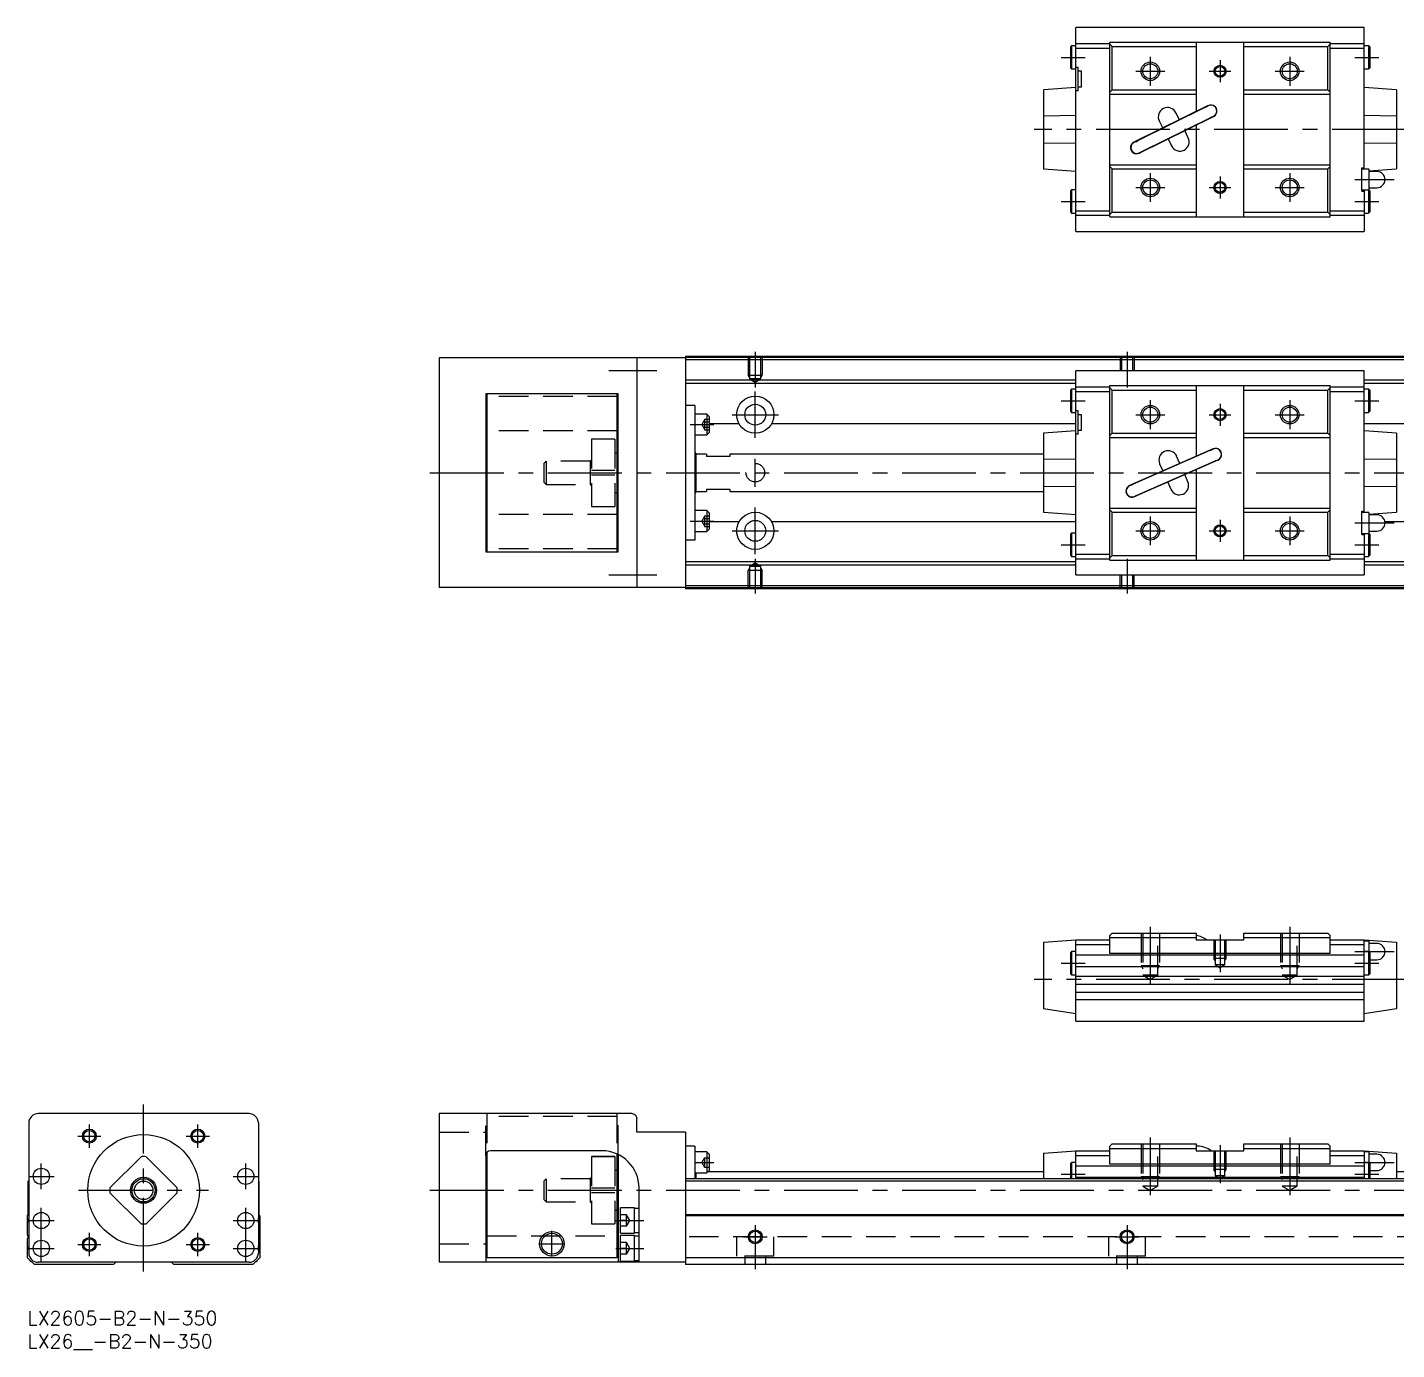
# Model space of a CAD drawing. Extents: x 0 to 594, y -8 to 276.
# Drawn here: x 0 to 294.6, y -8.3 to 276.3 of the extents above; entities that cross this region are included whole.
import ezdxf

# ---------------------------------------------------------------- set-up
doc = ezdxf.new("R2010")
doc.units = 0
doc.header["$LTSCALE"] = 0.5
doc.linetypes.add('CENTER', pattern=[50.8, 31.75, -6.35, 6.35, -6.35])
doc.linetypes.add('DASHED', pattern=[19.05, 12.7, -6.35])
for name, color, linetype in [('MSM_CENTER', 1, 'CENTER'), ('MSM_CONTINUOUS', 7, 'CONTINUOUS'), ('MSM_DASHED', 4, 'DASHED'), ('MSM_NARROW', 5, 'CONTINUOUS'), ('MSM_PART_NUMBER', 7, 'CONTINUOUS')]:
    doc.layers.add(name, color=color, linetype=linetype)
doc.styles.get("Standard").update_dxf_attribs({"font": 'txt.shx', "height": 1, "bigfont": 'bigfont.shx'})

# ---------------------------------------------------------------- blocks, each defined once
blk = doc.blocks.new('*U2')
at = {"layer": 'MSM_PART_NUMBER'}
blk.add_text('LX2605-B2-N-350', height=3, dxfattribs=at).set_placement((0, -3))
blk = doc.blocks.new('*U3')
at = {"layer": 'MSM_PART_NUMBER'}
blk.add_text('LX26__-B2-N-350', height=3, dxfattribs=at).set_placement((0, -8))

msp = doc.modelspace()

# ---------------------------------------------------------------- linework, layer by layer
at = {"layer": 'MSM_CENTER'}
for p, q in [((222.41, 269.82), (227.61, 269.82)), ((241.61, 269.92), (241.61, 263.72)), ((256.61, 269.18), (256.61, 264.45)), ((271.61, 269.92), (271.61, 263.72)), ((285.61, 269.82), (290.81, 269.82)), ((238.51, 266.82), (244.71, 266.82)), ((254.24, 266.82), (258.97, 266.82)), ((268.51, 266.82), (274.71, 266.82)), ((296.61, 254.32), (216.61, 254.32)), ((241.61, 244.92), (241.61, 238.72)), ((271.61, 244.92), (271.61, 238.72)), ((238.51, 241.82), (244.71, 241.82)), ((254.24, 241.82), (258.97, 241.82)), ((256.61, 244.18), (256.61, 239.45)), ((268.51, 241.82), (274.71, 241.82)), ((285.61, 243.52), (294.11, 243.52)), ((222.41, 238.82), (227.61, 238.82)), ((285.61, 238.82), (290.81, 238.82)), ((156.61, 206.42), (156.61, 198.79)), ((236.61, 206.42), (236.61, 198.79)), ((125.11, 202.42), (135.41, 202.42)), ((156.61, 187.92), (156.61, 197.92)), ((222.41, 195.92), (227.61, 195.92)), ((241.61, 196.02), (241.61, 189.82)), ((256.61, 195.28), (256.61, 190.55)), ((271.61, 196.02), (271.61, 189.82)), ((285.61, 195.92), (290.81, 195.92)), ((151.61, 192.92), (161.61, 192.92)), ((238.51, 192.92), (244.71, 192.92)), ((254.24, 192.92), (258.97, 192.92)), ((268.51, 192.92), (274.71, 192.92)), ((142.61, 190.81), (147.71, 190.81)), ((156.61, 177.42), (156.61, 183.42)), ((86.61, 180.42), (503.61, 180.42)), ((156.61, 162.92), (156.61, 172.92)), ((241.61, 171.02), (241.61, 164.82)), ((271.61, 171.02), (271.61, 164.82)), ((142.61, 170.02), (147.71, 170.02)), ((256.61, 170.28), (256.61, 165.55)), ((285.61, 169.62), (294.11, 169.62)), ((151.61, 167.92), (161.61, 167.92)), ((238.51, 167.92), (244.71, 167.92)), ((254.24, 167.92), (258.97, 167.92)), ((268.51, 167.92), (274.71, 167.92)), ((222.41, 164.92), (227.61, 164.92)), ((285.61, 164.92), (290.81, 164.92)), ((156.61, 161.93), (156.61, 154.42)), ((236.61, 161.93), (236.61, 154.42)), ((125.11, 158.42), (135.41, 158.42)), ((241.61, 82.72), (241.61, 70.34)), ((271.61, 82.72), (271.61, 70.34)), ((256.61, 81.07), (256.61, 72.91)), ((285.61, 77.37), (294.11, 77.37)), ((222.41, 74.87), (227.61, 74.87)), ((285.61, 74.87), (290.81, 74.87)), ((296.61, 71.37), (216.61, 71.37)), ((25, 8.5), (25, 44.5)), ((13.33, 35.17), (13.33, 40.17)), ((36.67, 35.17), (36.67, 40.17)), ((10.83, 37.67), (15.83, 37.67)), ((34.17, 37.67), (39.17, 37.67)), ((241.61, 37.35), (241.61, 24.96)), ((256.61, 35.7), (256.61, 27.54)), ((271.61, 37.35), (271.61, 24.96)), ((3, 26.25), (3, 31.75)), ((47, 26.25), (47, 31.75)), ((143.61, 32), (147.71, 32)), ((222.41, 29.5), (227.61, 29.5)), ((285.61, 32), (294.11, 32)), ((285.61, 29.5), (290.81, 29.5)), ((0.25, 29), (5.75, 29)), ((44.25, 29), (49.75, 29)), ((11, 26), (39, 26)), ((86.61, 26), (503.61, 26)), ((3, 10.75), (3, 22.25)), ((47, 10.75), (47, 22.25)), ((0.25, 19.5), (5.75, 19.5)), ((44.25, 19.5), (49.75, 19.5)), ((126.61, 19.5), (132.61, 19.5)), ((156.61, 18.5), (156.61, 9)), ((236.61, 18.5), (236.61, 9)), ((13.33, 11.83), (13.33, 16.83)), ((36.67, 11.83), (36.67, 16.83)), ((112.86, 11.72), (112.86, 17.28)), ((154.07, 16), (159.14, 16)), ((234.07, 16), (239.14, 16)), ((0.25, 13.5), (5.75, 13.5)), ((10.83, 14.33), (15.83, 14.33)), ((34.17, 14.33), (39.17, 14.33)), ((44.25, 13.5), (49.75, 13.5)), ((110.07, 14.5), (115.64, 14.5)), ((126.61, 13.5), (132.61, 13.5))]:
    msp.add_line(p, q, dxfattribs=at)
at = {"layer": 'MSM_CONTINUOUS'}
for p, q in [((287.61, 276.27), (225.61, 276.27)), ((225.61, 232.37), (225.61, 276.27)), ((287.61, 245.77), (287.61, 276.27)), ((224.66, 272.32), (224.41, 272.07)), ((224.41, 272.07), (224.41, 267.57)), ((225.61, 272.32), (224.66, 272.32)), ((224.66, 272.32), (224.66, 267.32)), ((225.61, 272.82), (232.91, 272.82)), ((225.61, 271.82), (232.91, 271.82)), ((232.91, 235.52), (232.91, 273.12)), ((232.91, 273.12), (280.31, 273.12)), ((233.41, 272.12), (232.91, 272.62)), ((233.41, 262.82), (233.41, 272.12)), ((233.41, 272.12), (251.51, 272.12)), ((251.51, 273.12), (251.51, 258.16)), ((261.71, 235.52), (261.71, 273.12)), ((261.71, 272.12), (279.81, 272.12)), ((280.31, 272.62), (279.81, 272.12)), ((279.81, 262.82), (279.81, 272.12)), ((280.31, 235.52), (280.31, 273.12)), ((280.31, 272.82), (287.61, 272.82)), ((280.31, 271.82), (287.61, 271.82)), ((288.56, 272.32), (287.61, 272.32)), ((288.56, 272.32), (288.56, 267.32)), ((288.81, 272.07), (288.56, 272.32)), ((288.81, 272.07), (288.81, 267.57)), ((224.41, 267.57), (224.66, 267.32)), ((224.66, 267.32), (225.61, 267.32)), ((226.11, 267.62), (225.61, 267.62)), ((226.11, 262.62), (226.11, 267.62)), ((226.81, 266.82), (226.11, 266.82)), ((226.81, 263.42), (226.81, 266.82)), ((287.61, 267.32), (288.56, 267.32)), ((288.56, 267.32), (288.81, 267.57)), ((225.61, 263.32), (218.61, 262.82)), ((218.61, 262.82), (218.61, 245.82)), ((226.11, 262.62), (225.61, 262.62)), ((226.81, 263.42), (226.11, 263.42)), ((232.91, 262.32), (233.41, 262.82)), ((233.41, 262.82), (251.51, 262.82)), ((261.71, 262.82), (279.81, 262.82)), ((279.81, 262.82), (280.31, 262.32)), ((294.61, 262.82), (287.61, 263.32)), ((294.61, 262.82), (294.61, 245.82)), ((232.91, 261.92), (251.51, 261.92)), ((254.08, 259.43), (238.08, 251.53)), ((254.1, 259.39), (253.79, 259.23)), ((261.71, 261.92), (280.31, 261.92)), ((225.61, 257.27), (218.61, 257.19)), ((253.37, 259.02), (238.84, 251.85)), ((239.23, 249.2), (255.23, 257.1)), ((239.94, 249.61), (254.48, 256.78)), ((247.87, 256.37), (247.12, 257.89)), ((253.37, 259.02), (253.7, 259.15)), ((254.78, 256.97), (254.48, 256.78)), ((254.89, 256.99), (255.21, 257.15)), ((294.61, 257.19), (287.61, 257.27)), ((243.53, 256.12), (244.29, 254.6)), ((249.78, 252.51), (249.02, 254.04)), ((251.51, 255.26), (251.51, 235.52)), ((218.61, 251.44), (225.61, 251.36)), ((238.42, 251.65), (238.1, 251.49)), ((238.53, 251.66), (238.84, 251.85)), ((245.44, 252.27), (246.19, 250.74)), ((287.61, 251.36), (294.61, 251.44)), ((239.21, 249.25), (239.52, 249.4)), ((239.61, 249.48), (239.94, 249.61)), ((218.61, 245.82), (225.61, 245.32)), ((232.91, 246.72), (251.51, 246.72)), ((233.41, 245.82), (232.91, 246.32)), ((233.41, 245.82), (251.51, 245.82)), ((233.41, 236.52), (233.41, 245.82)), ((261.71, 246.72), (280.31, 246.72)), ((261.71, 245.82), (279.81, 245.82)), ((280.31, 246.32), (279.81, 245.82)), ((279.81, 236.52), (279.81, 245.82)), ((287.11, 246.02), (287.61, 246.02)), ((287.11, 241.02), (287.11, 246.02)), ((288.61, 245.77), (287.11, 245.77)), ((288.61, 245.39), (294.61, 245.82)), ((288.61, 245.77), (288.61, 241.27)), ((290.36, 245.27), (288.61, 245.27)), ((288.61, 241.77), (290.36, 241.77)), ((224.66, 241.32), (224.41, 241.07)), ((224.41, 241.07), (224.41, 236.57)), ((224.66, 241.32), (224.66, 236.32)), ((225.61, 241.32), (224.66, 241.32)), ((287.11, 241.27), (288.61, 241.27)), ((287.11, 241.02), (287.61, 241.02)), ((287.61, 241.27), (287.61, 232.37)), ((288.56, 241.27), (288.56, 236.32)), ((288.81, 241.07), (288.61, 241.27)), ((288.81, 241.07), (288.81, 236.57)), ((224.41, 236.57), (224.66, 236.32)), ((224.66, 236.32), (225.61, 236.32)), ((225.61, 236.82), (232.91, 236.82)), ((225.61, 235.82), (232.91, 235.82)), ((232.91, 236.02), (233.41, 236.52)), ((233.41, 236.52), (251.51, 236.52)), ((261.71, 236.52), (279.81, 236.52)), ((279.81, 236.52), (280.31, 236.02)), ((280.31, 236.82), (287.61, 236.82)), ((280.31, 235.82), (287.61, 235.82)), ((287.61, 236.32), (288.56, 236.32)), ((288.56, 236.32), (288.81, 236.57)), ((232.91, 235.52), (280.31, 235.52)), ((225.61, 232.37), (287.61, 232.37)), ((88.61, 205.12), (88.61, 155.72)), ((141.61, 205.12), (88.61, 205.12)), ((131.11, 205.12), (131.11, 155.72)), ((491.61, 205.42), (141.61, 205.42)), ((141.61, 205.42), (141.61, 155.42)), ((491.61, 205.22), (141.61, 205.22)), ((491.61, 204.72), (141.61, 204.72)), ((287.61, 202.37), (225.61, 202.37)), ((225.61, 158.47), (225.61, 202.37)), ((287.61, 171.87), (287.61, 202.37)), ((98.61, 197.42), (98.61, 163.42)), ((127.11, 197.42), (98.61, 197.42)), ((98.86, 197.42), (98.86, 163.42)), ((126.86, 197.42), (126.86, 163.42)), ((127.11, 163.42), (127.11, 197.42)), ((225.61, 200.32), (141.61, 200.32)), ((225.61, 199.62), (141.61, 199.62)), ((224.66, 198.42), (224.41, 198.17)), ((224.41, 198.17), (224.41, 193.67)), ((225.61, 198.42), (224.66, 198.42)), ((224.66, 198.42), (224.66, 193.42)), ((225.61, 198.92), (232.91, 198.92)), ((225.61, 197.92), (232.91, 197.92)), ((232.91, 161.62), (232.91, 199.22)), ((232.91, 199.22), (280.31, 199.22)), ((233.41, 198.22), (232.91, 198.72)), ((233.41, 188.92), (233.41, 198.22)), ((233.41, 198.22), (251.51, 198.22)), ((251.51, 199.22), (251.51, 183.97)), ((261.71, 161.62), (261.71, 199.22)), ((261.71, 198.22), (279.81, 198.22)), ((280.31, 198.72), (279.81, 198.22)), ((279.81, 188.92), (279.81, 198.22)), ((280.31, 161.62), (280.31, 199.22)), ((280.31, 198.92), (287.61, 198.92)), ((280.31, 197.92), (287.61, 197.92)), ((340.61, 200.32), (287.61, 200.32)), ((340.61, 199.62), (287.61, 199.62)), ((288.56, 198.42), (287.61, 198.42)), ((288.56, 198.42), (288.56, 193.42)), ((288.81, 198.17), (288.56, 198.42)), ((288.81, 198.17), (288.81, 193.67)), ((98.61, 196.82), (98.86, 196.82)), ((126.86, 196.82), (127.11, 196.82)), ((143.61, 194.92), (141.61, 194.92)), ((143.61, 194.92), (143.61, 165.92)), ((146.21, 193.06), (143.61, 193.06)), ((146.21, 193.06), (146.21, 188.56)), ((146.71, 192.56), (146.21, 193.06)), ((146.71, 192.56), (146.71, 189.06)), ((224.41, 193.67), (224.66, 193.42)), ((224.66, 193.42), (225.61, 193.42)), ((226.11, 193.72), (225.61, 193.72)), ((226.11, 188.72), (226.11, 193.72)), ((226.81, 192.92), (226.11, 192.92)), ((226.81, 189.52), (226.81, 192.92)), ((287.61, 193.42), (288.56, 193.42)), ((288.56, 193.42), (288.81, 193.67)), ((98.86, 189.42), (98.61, 189.42)), ((127.11, 189.42), (126.86, 189.42)), ((143.61, 188.56), (146.21, 188.56)), ((146.21, 188.56), (146.71, 189.06)), ((153.12, 190.96), (146.71, 190.96)), ((225.61, 190.96), (160.09, 190.96)), ((225.61, 189.42), (218.61, 188.92)), ((218.61, 188.92), (218.61, 171.92)), ((226.11, 188.72), (225.61, 188.72)), ((226.81, 189.52), (226.11, 189.52)), ((232.91, 188.42), (233.41, 188.92)), ((233.41, 188.92), (251.51, 188.92)), ((261.71, 188.92), (279.81, 188.92)), ((279.81, 188.92), (280.31, 188.42)), ((313.12, 190.96), (287.61, 190.96)), ((294.61, 188.92), (287.61, 189.42)), ((294.61, 188.92), (294.61, 171.92)), ((232.91, 188.02), (251.51, 188.02)), ((261.71, 188.02), (280.31, 188.02)), ((127.11, 184.67), (126.86, 184.67)), ((143.81, 184.67), (143.61, 184.67)), ((143.81, 184.67), (143.81, 176.17)), ((146.11, 184.42), (143.81, 184.42)), ((146.11, 184.42), (146.11, 183.92)), ((151.11, 183.92), (146.11, 183.92)), ((151.11, 184.42), (151.11, 183.92)), ((218.61, 184.42), (151.11, 184.42)), ((225.61, 183.37), (218.61, 183.29)), ((255.13, 185.56), (237.13, 177.66)), ((254.4, 185.18), (237.9, 177.94)), ((238.18, 175.28), (256.18, 183.18)), ((238.91, 175.65), (255.41, 182.89)), ((247.96, 182.41), (247.28, 183.97)), ((255.15, 185.51), (254.83, 185.37)), ((255.83, 183.08), (256.16, 183.22)), ((294.61, 183.29), (287.61, 183.37)), ((243.62, 182.36), (244.3, 180.8)), ((249.69, 178.47), (249.01, 180.03)), ((251.51, 181.13), (251.51, 161.62)), ((146.11, 176.92), (151.11, 176.92)), ((146.11, 176.92), (146.11, 176.42)), ((151.11, 176.92), (151.11, 176.42)), ((218.61, 177.54), (225.61, 177.46)), ((237.48, 177.75), (237.15, 177.61)), ((245.35, 178.42), (246.03, 176.87)), ((287.61, 177.46), (294.61, 177.54)), ((126.86, 176.17), (127.11, 176.17)), ((143.61, 176.17), (143.81, 176.17)), ((143.81, 176.42), (146.11, 176.42)), ((151.11, 176.42), (218.61, 176.42)), ((238.16, 175.32), (238.48, 175.46)), ((98.86, 171.42), (98.61, 171.42)), ((127.11, 171.42), (126.86, 171.42)), ((146.21, 172.27), (143.61, 172.27)), ((146.21, 172.27), (146.21, 167.77)), ((146.71, 171.77), (146.21, 172.27)), ((146.71, 171.77), (146.71, 168.27)), ((218.61, 171.92), (225.61, 171.42)), ((232.91, 172.82), (251.51, 172.82)), ((233.41, 171.92), (232.91, 172.42)), ((233.41, 171.92), (251.51, 171.92)), ((233.41, 162.62), (233.41, 171.92)), ((261.71, 172.82), (280.31, 172.82)), ((261.71, 171.92), (279.81, 171.92)), ((280.31, 172.42), (279.81, 171.92)), ((279.81, 162.62), (279.81, 171.92)), ((287.11, 172.12), (287.61, 172.12)), ((287.11, 167.12), (287.11, 172.12)), ((288.61, 171.87), (287.11, 171.87)), ((288.61, 171.49), (294.61, 171.92)), ((288.61, 171.87), (288.61, 167.37)), ((290.36, 171.37), (288.61, 171.37)), ((146.21, 167.77), (146.71, 168.27)), ((153.12, 169.88), (146.71, 169.88)), ((225.61, 169.88), (160.09, 169.88)), ((313.12, 169.88), (292.09, 169.88)), ((143.61, 165.92), (141.61, 165.92)), ((143.61, 167.77), (146.21, 167.77)), ((224.66, 167.42), (224.41, 167.17)), ((224.41, 167.17), (224.41, 162.67)), ((224.66, 167.42), (224.66, 162.42)), ((225.61, 167.42), (224.66, 167.42)), ((287.11, 167.37), (288.61, 167.37)), ((287.11, 167.12), (287.61, 167.12)), ((287.61, 167.37), (287.61, 158.47)), ((288.56, 167.37), (288.56, 162.42)), ((288.61, 167.87), (290.36, 167.87)), ((288.81, 167.17), (288.61, 167.37)), ((288.81, 167.17), (288.81, 162.67)), ((98.61, 164.02), (98.86, 164.02)), ((98.61, 163.42), (127.11, 163.42)), ((126.86, 164.02), (127.11, 164.02)), ((224.41, 162.67), (224.66, 162.42)), ((224.66, 162.42), (225.61, 162.42)), ((225.61, 162.92), (232.91, 162.92)), ((232.91, 162.12), (233.41, 162.62)), ((233.41, 162.62), (251.51, 162.62)), ((261.71, 162.62), (279.81, 162.62)), ((279.81, 162.62), (280.31, 162.12)), ((280.31, 162.92), (287.61, 162.92)), ((287.61, 162.42), (288.56, 162.42)), ((288.56, 162.42), (288.81, 162.67)), ((225.61, 161.22), (141.61, 161.22)), ((225.61, 160.52), (141.61, 160.52)), ((225.61, 161.92), (232.91, 161.92)), ((232.91, 161.62), (280.31, 161.62)), ((280.31, 161.92), (287.61, 161.92)), ((340.61, 161.22), (287.61, 161.22)), ((340.61, 160.52), (287.61, 160.52)), ((225.61, 158.47), (287.61, 158.47)), ((141.61, 155.72), (88.61, 155.72)), ((491.61, 156.12), (141.61, 156.12)), ((491.61, 155.62), (141.61, 155.62)), ((491.61, 155.42), (141.61, 155.42)), ((218.61, 79.37), (225.61, 79.87)), ((225.61, 79.87), (232.91, 79.87)), ((225.61, 62.37), (225.61, 79.87)), ((232.91, 80.87), (233.41, 81.37)), ((232.91, 76.96), (232.91, 80.87)), ((232.91, 80.37), (251.51, 80.37)), ((233.41, 81.37), (251.51, 81.37)), ((251.51, 81.37), (251.51, 79.87)), ((251.51, 79.87), (261.71, 79.87)), ((261.71, 79.87), (261.71, 81.37)), ((261.71, 81.37), (279.81, 81.37)), ((261.71, 80.37), (280.31, 80.37)), ((279.81, 81.37), (280.31, 80.87)), ((280.31, 76.96), (280.31, 80.87)), ((280.31, 79.87), (287.61, 79.87)), ((287.61, 79.87), (294.61, 79.37)), ((287.61, 62.37), (287.61, 79.87)), ((288.61, 79.62), (287.61, 79.62)), ((288.61, 79.62), (288.61, 77.32)), ((218.61, 79.37), (218.61, 65.05)), ((224.66, 77.37), (224.41, 77.12)), ((224.41, 77.12), (224.41, 72.62)), ((225.61, 77.37), (224.66, 77.37)), ((224.66, 77.37), (224.66, 72.37)), ((225.61, 78.87), (232.91, 78.87)), ((225.61, 76.67), (287.61, 76.67)), ((280.31, 76.96), (232.91, 76.96)), ((280.31, 78.87), (287.61, 78.87)), ((288.56, 77.37), (287.61, 77.37)), ((288.81, 77.12), (288.56, 77.37)), ((288.56, 77.37), (288.56, 72.37)), ((290.36, 79.12), (288.61, 79.12)), ((288.81, 77.12), (288.81, 72.62)), ((294.61, 79.37), (294.61, 65.05)), ((225.61, 74.17), (287.61, 74.17)), ((288.81, 75.62), (290.36, 75.62)), ((224.41, 72.62), (224.66, 72.37)), ((224.66, 72.37), (225.61, 72.37)), ((225.61, 72.1), (287.61, 72.1)), ((287.61, 72.37), (288.56, 72.37)), ((288.56, 72.37), (288.81, 72.62)), ((225.61, 70.37), (287.61, 70.37)), ((225.61, 68.65), (287.61, 68.65)), ((225.61, 63.99), (218.61, 65.05)), ((225.61, 67.04), (287.61, 67.04)), ((294.61, 65.05), (287.61, 63.99)), ((225.61, 62.37), (287.61, 62.37)), ((47.7, 42.5), (2.3, 42.5)), ((88.61, 42.5), (88.61, 10.5)), ((130.11, 42.5), (88.61, 42.5)), ((130.11, 42.5), (130.11, 42.5)), ((130.11, 42.5), (130.32, 42.48)), ((130.32, 42.48), (130.56, 42.39)), ((130.56, 42.39), (130.78, 42.24)), ((130.78, 42.24), (130.91, 42.09)), ((130.91, 42.09), (131.02, 41.9)), ((131.02, 41.9), (131.08, 41.72)), ((131.08, 41.72), (131.11, 41.5)), ((131.11, 38.5), (131.11, 41.5)), ((0.3, 40.5), (0.3, 12.5)), ((49.7, 40.5), (49.7, 12.5)), ((141.61, 38.5), (131.11, 38.5)), ((141.61, 38.5), (141.61, 10)), ((143.61, 35.5), (141.61, 35.5)), ((143.61, 35.5), (143.61, 28.5)), ((232.91, 35.5), (233.41, 36)), ((232.91, 31.59), (232.91, 35.5)), ((233.41, 36), (251.51, 36)), ((251.51, 36), (251.51, 34.5)), ((251.76, 35.5), (251.51, 35.5)), ((261.71, 34.5), (261.71, 36)), ((261.71, 36), (279.81, 36)), ((279.81, 36), (280.31, 35.5)), ((280.31, 31.59), (280.31, 35.5)), ((24.45, 33.23), (17.77, 26.55)), ((32.23, 26.55), (25.55, 33.23)), ((98.61, 33.5), (98.61, 10.5)), ((98.86, 34.16), (98.86, 11.5)), ((123.61, 34.5), (99.61, 34.5)), ((126.86, 33.81), (126.86, 11.5)), ((127.11, 33.69), (127.11, 16.2)), ((146.21, 34.25), (143.61, 34.25)), ((146.71, 33.75), (146.21, 34.25)), ((146.21, 34.25), (146.21, 29.75)), ((146.71, 33.75), (146.71, 30.25)), ((218.61, 34), (225.61, 34.5)), ((218.61, 34), (218.61, 28.5)), ((225.61, 28.5), (225.61, 34.5)), ((225.61, 34.5), (232.91, 34.5)), ((225.61, 33.5), (232.91, 33.5)), ((232.91, 35), (251.51, 35)), ((251.51, 34.5), (261.71, 34.5)), ((261.71, 35), (280.31, 35)), ((280.31, 34.5), (287.61, 34.5)), ((280.31, 33.5), (287.61, 33.5)), ((287.61, 34.5), (294.61, 34)), ((287.61, 34.5), (287.61, 28.5)), ((288.61, 34.25), (287.61, 34.25)), ((288.61, 34.25), (288.61, 31.95)), ((290.36, 33.75), (288.61, 33.75)), ((294.61, 34), (294.61, 28.5)), ((127.11, 30.25), (126.86, 30.25)), ((143.61, 29.75), (146.21, 29.75)), ((143.81, 29.75), (143.81, 28.5)), ((146.21, 29.75), (146.71, 30.25)), ((218.61, 30), (146.46, 30)), ((224.66, 32), (224.41, 31.75)), ((224.41, 31.75), (224.41, 28.5)), ((225.61, 32), (224.66, 32)), ((224.66, 32), (224.66, 28.5)), ((225.61, 31.3), (287.61, 31.3)), ((280.31, 31.59), (232.91, 31.59)), ((288.56, 32), (287.61, 32)), ((288.81, 31.75), (288.56, 32)), ((288.56, 32), (288.56, 28.5)), ((288.81, 31.75), (288.81, 28.5)), ((288.81, 30.25), (290.36, 30.25)), ((333.61, 30), (294.61, 30)), ((0.2, 28), (0.3, 28.1)), ((0.2, 20.7), (0.2, 28)), ((49.7, 28.1), (49.8, 28)), ((49.8, 28), (49.8, 20.7)), ((491.61, 28.5), (141.61, 28.5)), ((491.61, 28), (141.61, 28)), ((225.61, 28.8), (287.61, 28.8)), ((17.77, 25.45), (24.45, 18.77)), ((25.55, 18.77), (32.23, 25.45)), ((131.61, 10.5), (131.61, 26.5)), ((0, 20.5), (0.2, 20.7)), ((49.8, 20.7), (50, 20.5)), ((126.86, 21.75), (127.11, 21.75)), ((127.61, 16.75), (127.61, 22.25)), ((130.61, 22.25), (127.61, 22.25)), ((130.61, 16.75), (130.61, 22.25)), ((131.61, 22.1), (130.61, 22.1)), ((491.61, 20.7), (141.61, 20.7)), ((0, 16.4), (0, 20.5)), ((50, 20.5), (50, 11.5)), ((491.61, 20.5), (141.61, 20.5)), ((0, 11.5), (0, 15.6)), ((98.61, 16.2), (98.86, 16.2)), ((126.86, 16.2), (127.11, 16.2)), ((127.61, 16.75), (130.61, 16.75)), ((127.61, 10.75), (127.61, 16.25)), ((130.61, 16.25), (127.61, 16.25)), ((130.61, 16.9), (131.61, 16.9)), ((130.61, 10.75), (130.61, 16.25)), ((131.61, 16.1), (130.61, 16.1)), ((1.5, 10), (0, 11.5)), ((18.5, 10), (1.5, 10)), ((47.7, 10.5), (2.3, 10.5)), ((19, 10.5), (18.5, 10)), ((31.52, 10), (31.02, 10.5)), ((48.5, 10), (31.52, 10)), ((50, 11.5), (48.5, 10)), ((141.61, 10.5), (88.61, 10.5)), ((126.86, 11.5), (98.86, 11.5)), ((127.61, 10.75), (130.61, 10.75)), ((130.61, 10.9), (131.61, 10.9)), ((491.61, 11.5), (141.61, 11.5)), ((491.61, 10), (141.61, 10))]:
    msp.add_line(p, q, dxfattribs=at)
for centre, radius in [((241.61, 266.82), 1.62), ((271.61, 266.82), 1.62), ((256.61, 266.82), 1.06), ((241.61, 241.82), 1.62), ((256.61, 241.82), 1.06), ((271.61, 241.82), 1.62), ((156.61, 192.92), 4), ((156.61, 192.92), 2.25), ((241.61, 192.92), 1.62), ((271.61, 192.92), 1.62), ((256.61, 192.92), 1.06), ((156.61, 167.92), 4), ((156.61, 167.92), 2.25), ((241.61, 167.92), 1.62), ((256.61, 167.92), 1.06), ((271.61, 167.92), 1.62), ((13.33, 37.67), 1.23), ((36.67, 37.67), 1.23), ((25, 26), 12), ((3, 29), 1.75), ((47, 29), 1.75), ((25, 26), 2.8), ((25, 26), 2.5), ((25, 26), 2), ((3, 19.5), 1.75), ((47, 19.5), 1.75), ((3, 13.5), 1.75), ((13.33, 14.33), 1.23), ((36.67, 14.33), 1.23), ((47, 13.5), 1.75), ((112.86, 14.5), 2.65), ((112.86, 14.5), 2.25), ((156.61, 16), 1.23), ((236.61, 16), 1.23)]:
    msp.add_circle(centre, radius, dxfattribs=at)
for centre, radius, start, end in [((254.66, 258.27), 1.3, 275.5498, 137.006), ((254.66, 258.27), 1.25, 296.2779, 116.2779), ((245.33, 257.01), 2, 26.2779, 206.2779), ((238.66, 250.37), 1.3, 95.5498, 317.006), ((238.66, 250.37), 1.25, 116.2779, 296.2779), ((247.98, 251.63), 2, 206.2779, 26.2779), ((290.36, 243.52), 1.75, 270, 90), ((255.66, 184.37), 1.3, 272.968, 134.4242), ((255.66, 184.37), 1.25, 293.6961, 113.6961), ((245.45, 183.16), 2, 23.6961, 203.6961), ((255.8, 181.52), 3.92, 105.6343, 110.9103), ((254.7, 184.54), 1.8, 293.3543, 304.8918), ((237.66, 176.47), 1.3, 92.968, 314.4242), ((237.66, 176.47), 1.25, 113.6961, 293.6961), ((241.61, 170.91), 7.94, 117.8361, 120.4339), ((247.86, 177.67), 2, 203.6961, 23.6961), ((238.17, 177.31), 1.82, 282.5713, 293.9767), ((290.36, 169.62), 1.75, 270, 90), ((250.79, 76), 4.88, 52.5564, 81.5517), ((290.36, 77.37), 1.75, 270, 90), ((2.3, 40.5), 2, 90, 180), ((47.7, 40.5), 2, 0, 90), ((251.73, 30.53), 4.97, 53.0275, 89.6143), ((25, 26), 7.25, 85.6572, 94.3428), ((99.61, 33.5), 1, 90, 180), ((123.61, 26.5), 8, 0, 90), ((290.36, 32), 1.75, 270, 90), ((25, 26), 7.25, 175.6572, 184.3428), ((25, 26), 7.25, 355.6572, 4.3428), ((3, 19.5), 2.75, 169.0575, 190.9425), ((25, 26), 7.25, 265.6572, 274.3428), ((47, 19.5), 2.75, 349.0575, 10.9425), ((-0.3, 16), 0.5, 306.8761, 53.1239), ((3, 13.5), 2.75, 169.0575, 190.9425), ((2.3, 12.5), 2, 180, 270), ((47.7, 12.5), 2, 270, 0), ((47, 13.5), 2.75, 349.0575, 10.9425), ((1.3, 11.5), 1, 201.8195, 248.1805), ((48.7, 11.5), 1, 291.8106, 338.1894)]:
    msp.add_arc(centre, radius, start, end, dxfattribs=at)
at = {"layer": 'MSM_DASHED'}
for p, q in [((155.11, 205.42), (155.11, 201.42)), ((155.38, 205.42), (155.38, 200.62)), ((157.84, 200.62), (157.84, 205.42)), ((158.11, 205.42), (158.11, 201.42)), ((235.11, 205.42), (235.11, 202.37)), ((235.38, 205.42), (235.38, 202.37)), ((237.84, 202.37), (237.84, 205.42)), ((238.11, 205.42), (238.11, 202.37)), ((155.11, 201.42), (158.11, 201.42)), ((155.38, 200.95), (155.11, 201.42)), ((155.38, 200.62), (156.61, 199.91)), ((157.84, 200.62), (155.38, 200.62)), ((156.61, 199.91), (157.84, 200.62)), ((157.84, 200.95), (158.11, 201.42)), ((126.86, 196.82), (98.86, 196.82)), ((145.71, 191.81), (145.13, 190.81)), ((145.71, 191.96), (146.71, 191.96)), ((145.71, 191.96), (145.71, 189.65)), ((126.86, 189.42), (98.86, 189.42)), ((145.13, 190.81), (145.71, 189.81)), ((145.71, 191.39), (146.71, 191.39)), ((145.71, 190.23), (146.71, 190.23)), ((145.71, 189.65), (146.71, 189.65)), ((121.41, 187.67), (121.41, 173.17)), ((126.41, 187.67), (121.41, 187.67)), ((126.41, 187.65), (121.41, 187.65)), ((126.41, 187.67), (126.41, 173.17)), ((111.61, 182.92), (111.11, 182.42)), ((111.61, 182.92), (111.61, 177.92)), ((121.11, 182.92), (111.61, 182.92)), ((121.41, 183.22), (121.11, 182.92)), ((121.11, 182.92), (121.11, 177.92)), ((126.86, 184.67), (126.41, 184.67)), ((111.11, 182.42), (111.11, 178.42)), ((121.41, 180.97), (126.41, 180.97)), ((126.41, 179.87), (121.41, 179.87)), ((111.11, 178.42), (111.61, 177.92)), ((111.61, 177.92), (121.11, 177.92)), ((121.11, 177.92), (121.41, 177.62)), ((126.41, 176.17), (126.86, 176.17)), ((126.86, 171.42), (98.86, 171.42)), ((121.41, 173.19), (126.41, 173.19)), ((121.41, 173.17), (126.41, 173.17)), ((145.71, 171.02), (145.13, 170.02)), ((145.71, 171.18), (146.71, 171.18)), ((145.71, 171.18), (145.71, 168.87)), ((145.13, 170.02), (145.71, 169.02)), ((145.71, 170.6), (146.71, 170.6)), ((145.71, 169.45), (146.71, 169.45)), ((145.71, 168.87), (146.71, 168.87)), ((126.86, 164.02), (98.86, 164.02)), ((155.38, 159.89), (155.11, 159.42)), ((158.11, 159.42), (155.11, 159.42)), ((155.11, 155.42), (155.11, 159.42)), ((156.61, 160.93), (155.38, 160.22)), ((155.38, 160.22), (155.38, 155.42)), ((157.84, 160.22), (155.38, 160.22)), ((157.84, 160.22), (156.61, 160.93)), ((157.84, 155.42), (157.84, 160.22)), ((157.84, 159.89), (158.11, 159.42)), ((158.11, 155.42), (158.11, 159.42)), ((235.11, 155.42), (235.11, 158.47)), ((235.38, 158.47), (235.38, 155.42)), ((237.84, 155.42), (237.84, 158.47)), ((238.11, 155.42), (238.11, 158.47)), ((239.61, 81.37), (239.61, 74.37)), ((239.98, 81.37), (239.98, 72.27)), ((243.23, 72.27), (243.23, 81.37)), ((243.61, 81.37), (243.61, 74.37)), ((255.31, 79.87), (255.31, 75.87)), ((255.55, 79.87), (255.55, 74.52)), ((257.66, 74.52), (257.66, 79.87)), ((257.91, 75.87), (257.91, 79.87)), ((269.61, 81.37), (269.61, 74.37)), ((269.98, 81.37), (269.98, 72.27)), ((273.23, 72.27), (273.23, 81.37)), ((273.61, 81.37), (273.61, 74.37)), ((239.61, 74.37), (243.61, 74.37)), ((239.61, 74.37), (239.98, 73.67)), ((243.23, 73.67), (243.61, 74.37)), ((257.91, 75.87), (255.31, 75.87)), ((255.55, 75.42), (255.31, 75.87)), ((257.66, 74.52), (255.55, 74.52)), ((255.55, 74.52), (256.61, 73.91)), ((257.66, 74.52), (256.61, 73.91)), ((257.66, 75.42), (257.91, 75.87)), ((269.61, 74.37), (273.61, 74.37)), ((269.61, 74.37), (269.98, 73.67)), ((273.23, 73.67), (273.61, 74.37)), ((243.23, 72.27), (239.98, 72.27)), ((239.98, 72.27), (241.61, 71.34)), ((243.23, 72.27), (241.61, 71.34)), ((273.23, 72.27), (269.98, 72.27)), ((269.98, 72.27), (271.61, 71.34)), ((273.23, 72.27), (271.61, 71.34)), ((98.61, 33.5), (98.61, 42.5)), ((98.86, 42.5), (98.86, 34.16)), ((126.86, 41.9), (98.86, 41.9)), ((126.86, 42.5), (126.86, 33.81)), ((127.11, 33.69), (127.11, 42.5)), ((88.61, 38.5), (98.61, 38.5)), ((239.61, 36), (239.61, 29)), ((239.98, 36), (239.98, 26.9)), ((243.23, 26.9), (243.23, 36)), ((243.61, 36), (243.61, 29)), ((269.61, 36), (269.61, 29)), ((269.98, 36), (269.98, 26.9)), ((273.23, 26.9), (273.23, 36)), ((273.61, 36), (273.61, 29)), ((121.41, 33.25), (121.41, 18.75)), ((126.41, 33.25), (121.41, 33.25)), ((126.41, 33.23), (121.41, 33.23)), ((126.41, 33.25), (126.41, 18.75)), ((145.71, 33), (145.13, 32)), ((145.71, 33), (146.71, 33)), ((145.71, 33), (145.71, 31)), ((255.31, 34.5), (255.31, 30.5)), ((255.55, 34.5), (255.55, 29.15)), ((257.66, 29.15), (257.66, 34.5)), ((257.91, 30.5), (257.91, 34.5)), ((126.86, 30.25), (126.41, 30.25)), ((145.13, 32), (145.71, 31)), ((145.71, 32), (146.71, 32)), ((145.71, 31), (146.71, 31)), ((257.91, 30.5), (255.31, 30.5)), ((255.55, 30.05), (255.31, 30.5)), ((257.66, 30.05), (257.91, 30.5)), ((111.61, 28.5), (111.11, 28)), ((111.11, 28), (111.11, 24)), ((111.61, 28.5), (111.61, 23.5)), ((121.11, 28.5), (111.61, 28.5)), ((121.41, 28.8), (121.11, 28.5)), ((121.11, 28.5), (121.11, 23.5)), ((121.41, 26.55), (126.41, 26.55)), ((239.61, 29), (243.61, 29)), ((239.61, 29), (239.98, 28.3)), ((243.23, 26.9), (239.98, 26.9)), ((239.98, 26.9), (241.61, 25.96)), ((243.23, 26.9), (241.61, 25.96)), ((243.23, 28.3), (243.61, 29)), ((257.66, 29.15), (255.55, 29.15)), ((255.55, 29.15), (256.61, 28.54)), ((257.66, 29.15), (256.61, 28.54)), ((269.61, 29), (273.61, 29)), ((269.61, 29), (269.98, 28.3)), ((273.23, 26.9), (269.98, 26.9)), ((269.98, 26.9), (271.61, 25.96)), ((273.23, 26.9), (271.61, 25.96)), ((273.23, 28.3), (273.61, 29)), ((111.11, 24), (111.61, 23.5)), ((126.41, 25.45), (121.41, 25.45)), ((111.61, 23.5), (121.11, 23.5)), ((121.11, 23.5), (121.41, 23.2)), ((126.41, 21.75), (126.86, 21.75)), ((128.91, 20.75), (127.61, 20.75)), ((128.91, 18.25), (128.91, 20.75)), ((129.63, 19.5), (128.91, 20.75)), ((121.41, 18.77), (126.41, 18.77)), ((121.41, 18.75), (126.41, 18.75)), ((128.91, 19.5), (127.61, 19.5)), ((128.91, 18.25), (127.61, 18.25)), ((128.91, 18.25), (129.63, 19.5)), ((98.86, 16.2), (126.86, 16.2)), ((127.11, 16.2), (127.11, 10.5)), ((128.91, 14.75), (127.61, 14.75)), ((128.91, 12.25), (128.91, 14.75)), ((129.63, 13.5), (128.91, 14.75)), ((491.61, 16), (141.61, 16)), ((152.61, 16), (152.61, 11.8)), ((160.61, 11.8), (160.61, 16)), ((232.61, 16), (232.61, 11.8)), ((240.61, 11.8), (240.61, 16)), ((88.61, 14.5), (98.61, 14.5)), ((128.91, 13.5), (127.61, 13.5)), ((128.91, 12.25), (127.61, 12.25)), ((128.91, 12.25), (129.63, 13.5)), ((160.61, 11.8), (152.61, 11.8)), ((154.36, 11.8), (154.36, 10)), ((158.86, 10), (158.86, 11.8)), ((240.61, 11.8), (232.61, 11.8)), ((234.36, 11.8), (234.36, 10)), ((238.86, 10), (238.86, 11.8))]:
    msp.add_line(p, q, dxfattribs=at)
msp.add_circle((156.61, 180.42), 2, dxfattribs=at)
at = {"layer": 'MSM_NARROW'}
for centre, radius in [((241.61, 266.82), 2), ((256.61, 266.82), 1.3), ((271.61, 266.82), 2), ((241.61, 241.82), 2), ((256.61, 241.82), 1.3), ((271.61, 241.82), 2), ((241.61, 192.92), 2), ((271.61, 192.92), 2), ((256.61, 192.92), 1.3), ((241.61, 167.92), 2), ((256.61, 167.92), 1.3), ((271.61, 167.92), 2), ((13.33, 37.67), 1.5), ((36.67, 37.67), 1.5), ((13.33, 14.33), 1.5), ((36.67, 14.33), 1.5), ((156.61, 16), 1.5), ((236.61, 16), 1.5)]:
    msp.add_circle(centre, radius, dxfattribs=at)

# ---------------------------------------------------------------- block references
at = {"layer": 'MSM_CONTINUOUS'}
for name in ['*U2', '*U3']:
    msp.add_blockref(name, (0, 0), dxfattribs=at)

doc.saveas('drawing.dxf')
